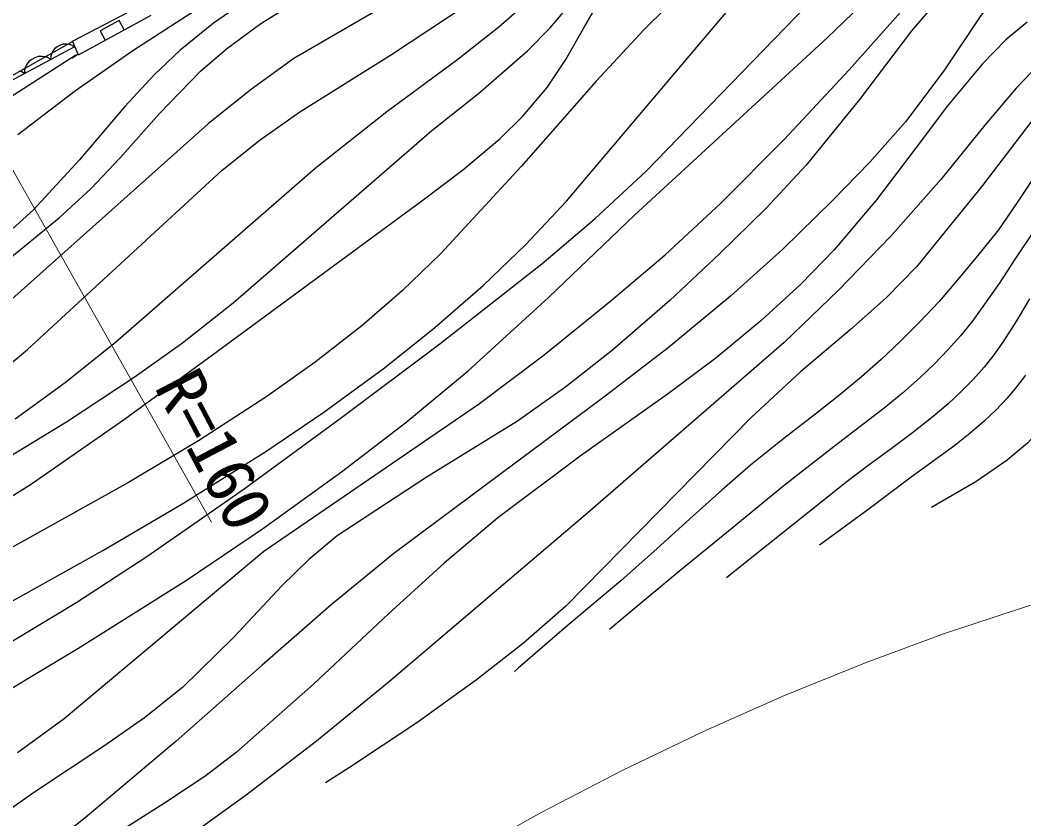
# Model space of a CAD drawing. Units: millimetres, scale not verified. Extents: x 40000 to 680000, y 20000 to 380000.
# Drawn here: x 268395 to 305597, y 259901 to 289518 of the extents above; entities that cross this region are included whole.
import ezdxf
from ezdxf.enums import TextEntityAlignment as Align

# ---------------------------------------------------------------- set-up
doc = ezdxf.new("R2010")
doc.units = ezdxf.units.MM
doc.header["$LTSCALE"] = 1000
doc.layers.add('M-BGD', color=7, linetype='Continuous', lineweight=25)
doc.layers.add('M-STR-HTXT', color=7, linetype='Continuous', lineweight=13)
doc.styles.add('ＭＳ ゴシック', font='')
doc.styles.get('ＭＳ ゴシック').set_extended_font_data('MS Gothic')

msp = doc.modelspace()

# ---------------------------------------------------------------- linework, layer by layer
at = {"layer": 'M-BGD'}
for p, q in [((270334, 288735), (273037, 290148)), ((270563, 288228), (273247, 289700)), ((272064, 289507), (271362, 289122)), ((272256, 289156), (272064, 289507)), ((271362, 289122), (271554, 288772)), ((267711, 287237), (270337, 288729)), ((270563, 288228), (270334, 288735)), ((267681, 287074), (270422, 288539)), ((269596, 288347), (269554, 288256)), ((269674, 288457), (269596, 288347)), ((269770, 288531), (269674, 288457)), ((269876, 288587), (269770, 288531)), ((269991, 288626), (269876, 288587)), ((270125, 288630), (269991, 288626)), ((270224, 288615), (270125, 288630)), ((270306, 288590), (270224, 288615)), ((270406, 288530), (270306, 288590)), ((268719, 287977), (268634, 287857)), ((268825, 288059), (268719, 287977)), ((268941, 288121), (268825, 288059)), ((269068, 288164), (268941, 288121)), ((269216, 288168), (269068, 288164)), ((269324, 288152), (269216, 288168)), ((269414, 288125), (269324, 288152)), ((269524, 288059), (269414, 288125)), ((269530, 288175), (269524, 288059)), ((269554, 288256), (269530, 288175)), ((270409, 288161), (270304, 288095)), ((270553, 288251), (270409, 288161)), ((268454, 287600), (268373, 287624)), ((268554, 287540), (268454, 287600)), ((268560, 287668), (268554, 287540)), ((268587, 287757), (268560, 287668)), ((268634, 287857), (268587, 287757)), ((305962, 283686), (305369, 282793)), ((305369, 282793), (304649, 281738)), ((304649, 281738), (303823, 280718)), ((305949, 281679), (305272, 280661)), ((303823, 280718), (303141, 279882)), ((305272, 280661), (304680, 279756)), ((303141, 279882), (302450, 279083)), ((304680, 279756), (303673, 278348)), ((302450, 279083), (301733, 278322)), ((305805, 279178), (305324, 278369)), ((301733, 278322), (301003, 277590)), ((303673, 278348), (303243, 277816)), ((305324, 278369), (304821, 277582)), ((301003, 277590), (300302, 276929)), ((303243, 277816), (302795, 277309)), ((304821, 277582), (304482, 277107)), ((302795, 277309), (302281, 276776)), ((300302, 276929), (299582, 276291)), ((304482, 277107), (304119, 276651)), ((302281, 276776), (301750, 276268)), ((304119, 276651), (303714, 276193)), ((299582, 276291), (298780, 275618)), ((301750, 276268), (301091, 275685)), ((303714, 276193), (303287, 275756)), ((305652, 276349), (305323, 275916)), ((301091, 275685), (300415, 275127)), ((303287, 275756), (302774, 275277)), ((305323, 275916), (304973, 275503)), ((298780, 275618), (297953, 274964)), ((304973, 275503), (304563, 275069)), ((297953, 274964), (296701, 274000)), ((300415, 275127), (298560, 273711)), ((302774, 275277), (302239, 274820)), ((304563, 275069), (304135, 274660)), ((302239, 274820), (301469, 274212)), ((304135, 274660), (303593, 274188)), ((301469, 274212), (300681, 273628)), ((303593, 274188), (303032, 273741)), ((296701, 274000), (295469, 273013)), ((298560, 273711), (296715, 272266)), ((300681, 273628), (299856, 273035)), ((303032, 273741), (301420, 272569)), ((295469, 273013), (294397, 272089)), ((299856, 273035), (299047, 272414)), ((299047, 272414), (297092, 270857)), ((301420, 272569), (299815, 271364)), ((294397, 272089), (293342, 271139)), ((296715, 272266), (294781, 270686)), ((299815, 271364), (298024, 270050)), ((293342, 271139), (292008, 269922)), ((297092, 270857), (295139, 269295)), ((294781, 270686), (292848, 269101)), ((292008, 269922), (290654, 268728)), ((292848, 269101), (290928, 267508)), ((295139, 269295), (294575, 268839)), ((290654, 268728), (288750, 267116)), ((290928, 267508), (290239, 266925)), ((288750, 267116), (286851, 265492)), ((286851, 265492), (286715, 265370))]:
    msp.add_line(p, q, dxfattribs=at)
for points in [[(296429, 301533), (294795, 300738), (293044, 299765), (292055, 299094), (291139, 298342), (289688, 296949), (288074, 295564), (287071, 294938), (286004, 294409), (282798, 293161), (279715, 291851), (278272, 291118), (276716, 290199), (275565, 289407), (274329, 288408), (273360, 287493), (272278, 286320), (270590, 284329), (268890, 282488), (267712, 281411)], [(252348, 270065), (255801, 272087), (259118, 274154), (261760, 275956), (264345, 277843), (267049, 279912), (269842, 282182), (271018, 283266), (272096, 284396), (273558, 286051), (275081, 287625), (276039, 288455), (277318, 289396), (278844, 290350), (280437, 291221), (284239, 293069), (287992, 295007), (289163, 295761), (290270, 296603), (291729, 297921), (293239, 299124), (294766, 300076), (296356, 300943), (296494, 301017)], [(267295, 276174), (268667, 277306), (275890, 283951), (277293, 285073), (278761, 286115), (282156, 288241), (285653, 290565), (286925, 291565), (288419, 292895), (290042, 294567), (291928, 296346), (292585, 296788), (293637, 297330), (294948, 297832), (296316, 298247), (297063, 298454)], [(292490, 297559), (290902, 296023), (289102, 294440), (287869, 293514), (286534, 292645), (282503, 290409), (278538, 288093), (276919, 286925), (275362, 285668), (268088, 279166)], [(297163, 297261), (295579, 296799), (293865, 296183), (292971, 295757), (292135, 295249), (291439, 294703), (290591, 293870), (289136, 292190), (287486, 290447), (286137, 289255), (284568, 288015), (281991, 286111), (279325, 284010), (271926, 277563), (270061, 276066), (268212, 274721)], [(288044, 297520), (286877, 296411), (285654, 295387), (284737, 294763), (283521, 294089), (280206, 292637), (277011, 291119), (274771, 289801), (272572, 288383), (270443, 286889), (268306, 285260)], [(267724, 273160), (270120, 274621), (272626, 276274), (274413, 277555), (276293, 279032), (283654, 285420), (285389, 286794), (287198, 288373), (288037, 289228), (288937, 290303), (290153, 292076), (291496, 293782), (292076, 294293), (292877, 294843), (293748, 295308), (294866, 295779), (297660, 296665)], [(256012, 265362), (264664, 269839), (266749, 271027), (268818, 272322), (272266, 274719), (275522, 277103), (283335, 282855), (284793, 283950), (286171, 285118), (287022, 285958), (287925, 287017), (288626, 288054), (289325, 289290), (289928, 290337), (290604, 291310), (291112, 291876), (291849, 292514), (292832, 293183), (294066, 293878), (295699, 294734), (297288, 295688), (297921, 296131)], [(298558, 295575), (295827, 293224), (293166, 290800), (291519, 289164), (289750, 287253), (286966, 284091), (283983, 280860), (282551, 279476), (281058, 278180), (279329, 276830), (277534, 275558), (275005, 273923), (272414, 272372), (263890, 267624)], [(262777, 265005), (271464, 269850), (274430, 271595), (277499, 273521), (279654, 274980), (281904, 276628), (283765, 278115), (285555, 279680), (287125, 281190), (288644, 282804), (294969, 290296), (296649, 292035), (298532, 293829), (299910, 295098)], [(267758, 266282), (270494, 267937), (273095, 269631), (276704, 272145), (280258, 274745), (283950, 277513), (287730, 280480), (289708, 282163), (291600, 283913), (298322, 290859), (302408, 295055)], [(266596, 263860), (270540, 266225), (274562, 268758), (277384, 270662), (280310, 272766), (282687, 274598), (284998, 276510), (287983, 279237), (291161, 282283), (298304, 288856), (300172, 290662), (301961, 292542), (304042, 294992)], [(268302, 262365), (270032, 263628), (277431, 269825), (285421, 275307), (287817, 277113), (290306, 279126), (292297, 280818), (294356, 282716), (296717, 285095), (299126, 287673), (301827, 290731), (304697, 293818), (305327, 294297), (306150, 294757)], [(305960, 292999), (305065, 292518), (304217, 291934), (303337, 291192), (302341, 290185), (301436, 289115), (299508, 286576), (297524, 284138), (296028, 282527), (294319, 280851), (292475, 279119), (290356, 277285), (288622, 275926), (286825, 274648), (283487, 272590), (280149, 270394), (279093, 269513), (278091, 268542), (276311, 266637), (274410, 264768), (273007, 263653), (271536, 262617), (268853, 260847), (266384, 259099)], [(305860, 291484), (305189, 291004), (304625, 290458), (303994, 289684), (302623, 287640), (301211, 285744), (299892, 284248), (298503, 282835), (296659, 281028), (294729, 279283), (292413, 277372), (290076, 275572), (282247, 269745), (279923, 267842), (277365, 265603), (274176, 262783), (270805, 259942), (268294, 257950)], [(305715, 289438), (304932, 288781), (304060, 287895), (302761, 286336), (301561, 284740), (300133, 282858), (298582, 281016), (297326, 279723), (295852, 278371), (294185, 276989), (292426, 275669), (289155, 273356), (286097, 271062), (284113, 269386), (282044, 267499), (279264, 264902), (276400, 262366), (275242, 261479), (273742, 260479), (272051, 259404)], [(270465, 288215), (267261, 286164), (264121, 284028), (261585, 282129), (259088, 280130), (255377, 277079), (251620, 274123), (249355, 272472), (246869, 270790), (244660, 269413), (242308, 268071), (240172, 266963), (237988, 265950), (235948, 265113), (233684, 264306), (232146, 263832), (230211, 263361), (226300, 262558), (222462, 261665), (220699, 261204), (218736, 260799), (217554, 260669), (216428, 260658), (213834, 260966)], [(306465, 288206), (305314, 286999), (304151, 285625), (302519, 283611), (300667, 281511), (298729, 279505), (296714, 277564), (289346, 271177), (282014, 264935), (279380, 262784), (276770, 260784), (273671, 258539)], [(306573, 286674), (304061, 283384), (301621, 280371), (300499, 279238), (299155, 278038), (297319, 276478), (295486, 274783), (288625, 267786), (287046, 266413), (285315, 265052), (283102, 263468), (280600, 261810), (279713, 261237)], [(320465, 277719), (317916, 278573), (315240, 279586), (313824, 280189), (312196, 280762), (311614, 280860), (310885, 280834), (310398, 280673), (309939, 280377), (309520, 279970), (309018, 279303), (307732, 276881), (306350, 274514), (305726, 273834), (304981, 273200), (303815, 272403), (302383, 271565), (302168, 271444)]]:
    msp.add_lwpolyline(points, dxfattribs=at)
msp.add_arc((268562, 286871), 688, 88.1338, 90.6083, dxfattribs=at)
at = {"layer": 'M-STR-HTXT'}
msp.add_line((275483, 270907), (263201, 292681), dxfattribs=at)
msp.add_lwpolyline([(284061, 258104), (287731, 260147), (290732, 261707), (293797, 263180), (296725, 264476), (299695, 265678), (302618, 266757), (305661, 267769), (308736, 268679), (311840, 269488), (314967, 270194), (318114, 270796), (321411, 271315), (324983, 271771), (334745, 272648), (344517, 273340), (354281, 274177), (359048, 274697), (363713, 275306), (367866, 275927), (372201, 276680), (376717, 277571), (381410, 278602), (390767, 280921)], dxfattribs=at)

# ---------------------------------------------------------------- texts
at = {"layer": 'M-STR-HTXT', "style": 'ＭＳ ゴシック'}
msp.add_text('R=160', height=1833, rotation=297.7, dxfattribs=at).set_placement((272857, 275674), align=Align.BOTTOM_LEFT)

doc.saveas('drawing.dxf')
